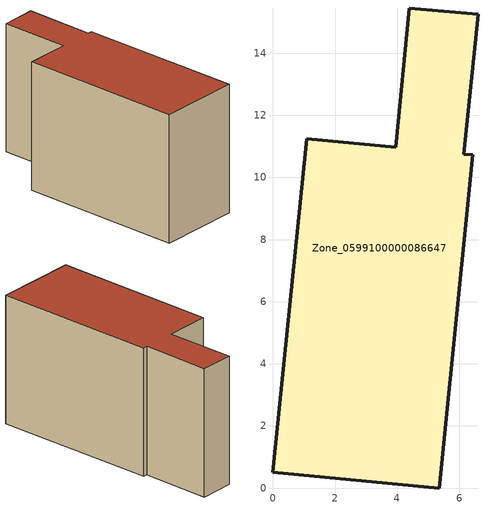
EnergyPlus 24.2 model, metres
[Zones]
Zone_0599100000086647
 floor ground (C_G): 5.35,0 0,0.51 1.09,11.24 3.96,10.96 4.4,15.45 6.61,15.25 6.15,10.75 6.44,10.72 z0
 wall outside (C_F): 6.15,10.75 6.61,15.25 4.4,15.45 3.96,10.96 1.09,11.24 0,0.51 5.35,0 6.44,10.72 6.15,10.75 z0:8.42
 roof outside (C_R): 5.35,0 6.44,10.72 6.15,10.75 6.61,15.25 4.4,15.45 3.96,10.96 1.09,11.24 0,0.51 z8.42
[BUILDING]
Pand.0599100000086647: North Axis=0; Terrain=City; Loads Convergence Tolerance Value=0.04; Temperature Convergence Tolerance Value=0.4; Solar Distribution=FullExterior; Maximum Number of Warmup Days=25; Minimum Number of Warmup Days=1
[Site:Location]
Rotterdam.The.Hague.AP_ZH_NLD Design_Conditions: Latitude=51.96; Longitude=4.45; Time Zone=1; Elevation=-4.5
[SITE:GROUNDTEMPERATURE:BUILDINGSURFACE]
18, 18, 18, 18, 18, 18, 18, 18, 18, 18, 18, 18
[MATERIAL] Thermal Absorptance=0.9; Solar Absorptance=0.7; Visible Absorptance=0.7
Name | Roughness | Thickness | Conductivity | Density | Specific Heat
G.TC.1975-1991 | MediumSmooth | 0.15 | 0.288461 | 540 | 1210
F.TC.1975-1991 | Rough | 0.3 | 0.230769 | 1920 | 840
R.TC.1975-1991 | MediumRough | 0.2 | 0.153846 | 1500 | 1000
[CONSTRUCTION]
C_G: G.TC.1975-1991
C_F: F.TC.1975-1991
C_R: R.TC.1975-1991
[ZONE]
Zone_0599100000086647: Type=1; Multiplier=1; Ceiling Height=Autocalculate; Volume=Autocalculate; Floor Area=autocalculate; Part of Total Floor Area=Yes
[ZONEINFILTRATION:DESIGNFLOWRATE]
Infil_Zone_0599100000086647: Zone or ZoneList or Space or SpaceList=Zone_0599100000086647; Schedule=AlwaysOn; Design Flow Rate Calculation Method=Flow/Area; Flow Rate per Floor Area=0.003; Constant Term Coefficient=1; Temperature Term Coefficient=0; Velocity Term Coefficient=0; Velocity Squared Term Coefficient=0
[HVACTEMPLATE:ZONE:IDEALLOADSAIRSYSTEM]
Zone_0599100000086647: Maximum Heating Supply Air Temperature=50; Minimum Cooling Supply Air Temperature=13; Maximum Heating Supply Air Humidity Ratio=0.0156; Minimum Cooling Supply Air Humidity Ratio=0.0077; Heating Limit=NoLimit; Cooling Limit=NoLimit; Dehumidification Control Type=ConstantSensibleHeatRatio; Cooling Sensible Heat Ratio=0.7; Dehumidification Setpoint=60; Humidification Control Type=None; Humidification Setpoint=30; Outdoor Air Method=None; Outdoor Air Flow Rate per Person=0.00944; Outdoor Air Flow Rate per Zone Floor Area=0; Outdoor Air Flow Rate per Zone=0; Demand Controlled Ventilation Type=None; Outdoor Air Economizer Type=NoEconomizer; Heat Recovery Type=None; Sensible Heat Recovery Effectiveness=0.7; Latent Heat Recovery Effectiveness=0.65
[ZONECONTROL:THERMOSTAT]
ThermostatControl_Zone_0599100000086647: Zone or ZoneList=Zone_0599100000086647; Control Type Schedule=DualSetpointControlType; Control 1=Thermostat_Zone_0599100000086647; Temperature Difference Between Cutout And Setpoint=0
[THERMOSTATSETPOINT:DUALSETPOINT]
Thermostat_Zone_0599100000086647: Heating Setpoint Temperature Schedule=HeatingSetpoint_Zone_0599100000086647; Cooling Setpoint Temperature Schedule=CoolingSetpoint_Zone_0599100000086647
[SCHEDULE:COMPACT]
HeatingSetpoint_Zone_0599100000086647: Through: 12/31, For: AllDays, Until: 24:00, 21
CoolingSetpoint_Zone_0599100000086647: Through: 12/31, For: AllDays, Until: 24:00, 24
DualSetpointControlType: Through: 12/31, For: AllDays, Until: 24:00, 4
AlwaysOn: Through: 12/31, For: AllDays, Until: 24:00, 1
